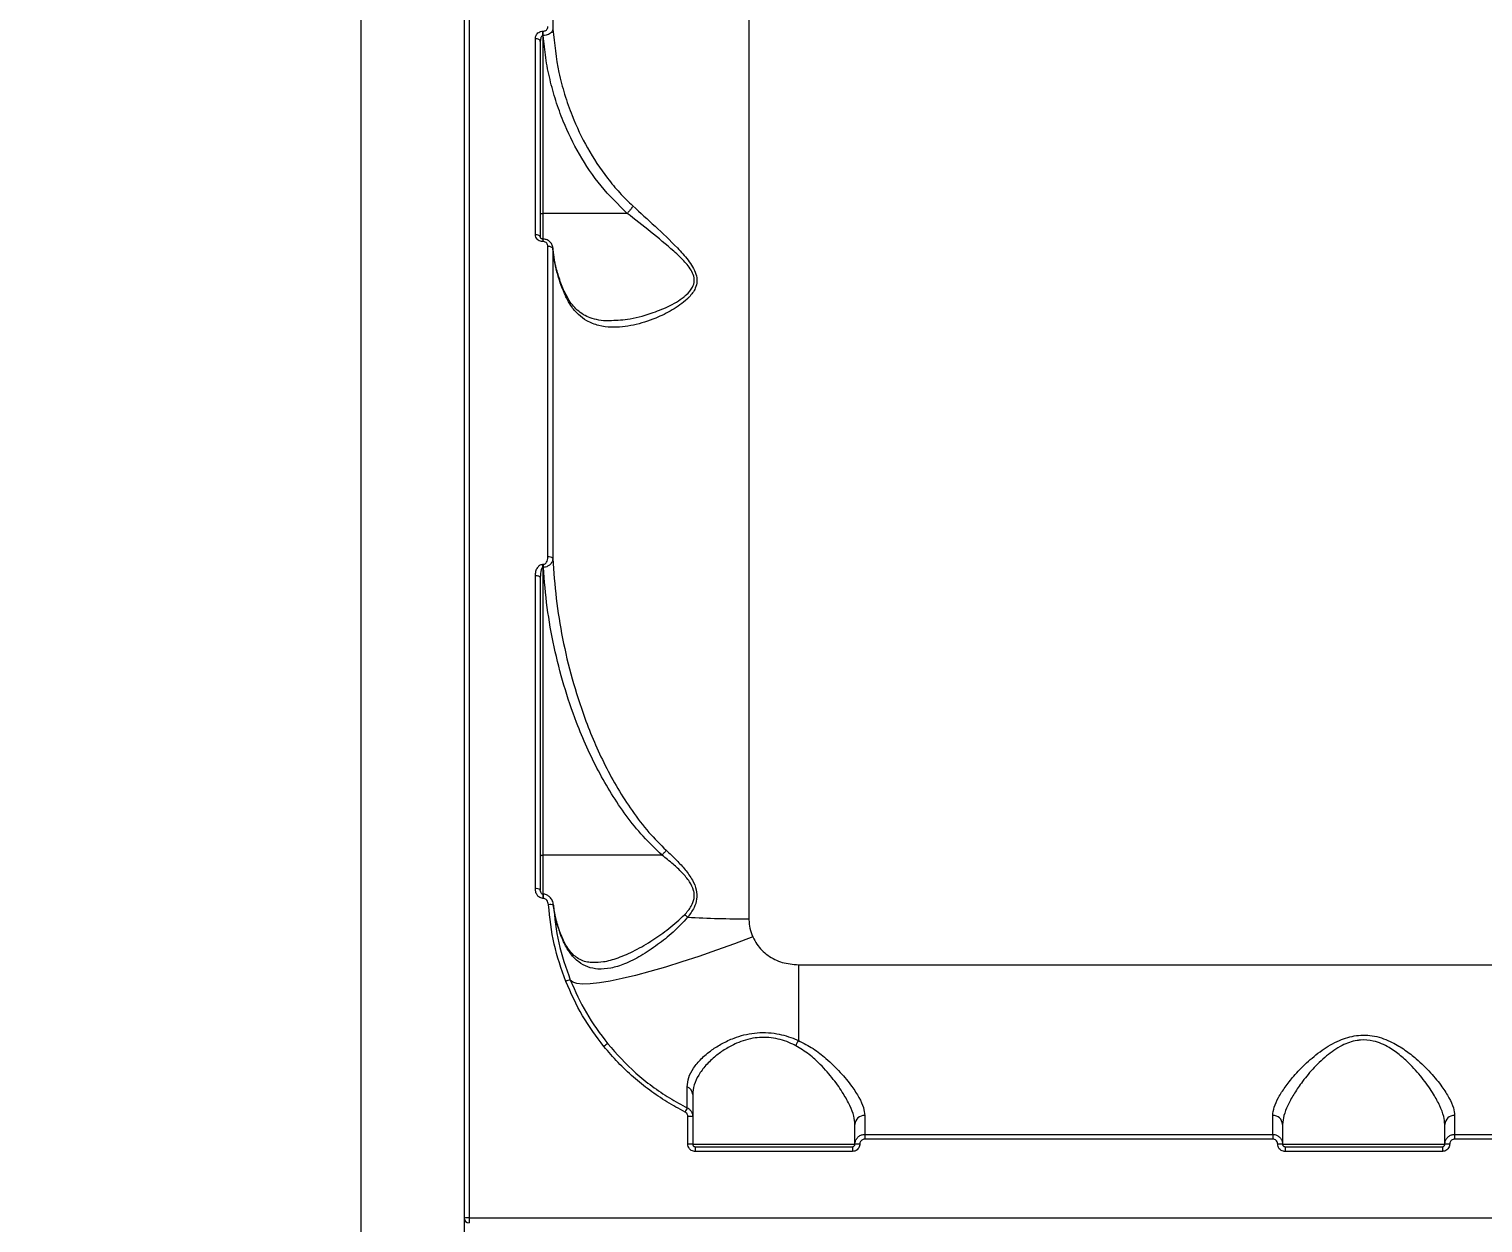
# Model space of a CAD drawing. Header units: millimetres. Extents: x -8327 to 9087, y -6583 to 5996.
# Drawn here: x -1374.5 to -1078.8, y -2207.1 to -1964.2 of the extents above; entities that cross this region are included whole.
import ezdxf

# ---------------------------------------------------------------- set-up
doc = ezdxf.new("R2010")
doc.units = ezdxf.units.MM
for name, color, linetype in [('DIKOM_ОБЪЕКТ', 7, 'Continuous'), ('DIKOM_РАЗМЕР_ЗОНА', 7, 'Continuous'), ('DIKOM_РАЗМЕР_ОБЪЕКТА', 7, 'Continuous')]:
    doc.layers.add(name, color=color, linetype=linetype)
doc.styles.add('style1', font='arial.ttf', dxfattribs={"width": 0.8})
doc.dimstyles.new('1-50', dxfattribs={"dimtxt": 300, "dimasz": 200, "dimexe": 100, "dimexo": 0, "dimgap": 100, "dimtad": 1, "dimtxsty": 'style1', "dimcen": 200, "dimclrd": 7, "dimclre": 7, "dimclrt": 7, "dimadec": 1, "dimazin": 2, "dimtfac": 1, "dimtmove": 0, "dimatfit": 2, "dimfxl": 0, "dimlwd": 25, "dimlwe": 18, "dimarcsym": 0})

# ---------------------------------------------------------------- blocks, each defined once
blk = doc.blocks.new('*D9')
at = {"layer": 'Defpoints', "color": 0, "transparency": 16777216}
for p in [(7087.37, 843.9), (-4957.59, 227.93), (7087.37, -4838.64)]:
    blk.add_point(p, dxfattribs=at)
at = {"layer": 'DIKOM_РАЗМЕР_ОБЪЕКТА', "color": 7, "lineweight": 18, "transparency": 16777216}
for p, q in [((7087.37, 843.9), (7087.37, -4938.64)), ((-4957.59, 227.93), (-4957.59, -4938.64))]:
    blk.add_line(p, q, dxfattribs=at)
at = {"layer": 'DIKOM_РАЗМЕР_ОБЪЕКТА', "color": 7, "lineweight": 25, "transparency": 16777216}
blk.add_line((-4757.59, -4838.64), (6887.37, -4838.64), dxfattribs=at)
at = {"layer": 'DIKOM_РАЗМЕР_ОБЪЕКТА', "color": 7, "transparency": 16777216}
for points in [[(-4757.59, -4805.31), (-4757.59, -4871.97), (-4957.59, -4838.64)], [(6887.37, -4805.31), (6887.37, -4871.97), (7087.37, -4838.64)]]:
    blk.add_solid(points, dxfattribs=at)
at = {"layer": 'DIKOM_РАЗМЕР_ОБЪЕКТА', "color": 7, "transparency": 16777216, "insert": (4098.94, -4585.47), "char_height": 300, "attachment_point": 5, "style": 'style1'}
blk.add_mtext('12040', dxfattribs=at)
blk = doc.blocks.new('*D10')
at = {"layer": 'Defpoints', "color": 0, "transparency": 16777216}
for p in [(-465.57, 4500.84), (-6842.48, -4044.98), (-465.57, -4044.98)]:
    blk.add_point(p, dxfattribs=at)
at = {"layer": 'DIKOM_РАЗМЕР_ОБЪЕКТА', "color": 7, "lineweight": 18, "transparency": 16777216}
for p, q in [((-465.57, 4500.84), (-6942.48, 4500.84)), ((-465.57, -4044.98), (-6942.48, -4044.98))]:
    blk.add_line(p, q, dxfattribs=at)
at = {"layer": 'DIKOM_РАЗМЕР_ОБЪЕКТА', "color": 7, "lineweight": 25, "transparency": 16777216}
blk.add_line((-6842.48, 4300.84), (-6842.48, -3844.98), dxfattribs=at)
at = {"layer": 'DIKOM_РАЗМЕР_ОБЪЕКТА', "color": 7, "transparency": 16777216}
for points in [[(-6875.82, 4300.84), (-6809.15, 4300.84), (-6842.48, 4500.84)], [(-6875.82, -3844.98), (-6809.15, -3844.98), (-6842.48, -4044.98)]]:
    blk.add_solid(points, dxfattribs=at)
at = {"layer": 'DIKOM_РАЗМЕР_ОБЪЕКТА', "color": 7, "transparency": 16777216, "insert": (-7095.66, 227.93), "char_height": 300, "attachment_point": 5, "rotation": 90, "style": 'style1'}
blk.add_mtext('8550', dxfattribs=at)
blk = doc.blocks.new('*D11')
at = {"layer": 'Defpoints', "color": 0, "transparency": 16777216}
for p in [(-800.04, 5995.67), (-7876.63, -5539.81), (-800.04, -5539.81)]:
    blk.add_point(p, dxfattribs=at)
at = {"layer": 'DIKOM_РАЗМЕР_ЗОНА', "color": 7, "lineweight": 18, "transparency": 16777216}
for p, q in [((-800.04, 5995.67), (-7976.63, 5995.67)), ((-800.04, -5539.81), (-7976.63, -5539.81))]:
    blk.add_line(p, q, dxfattribs=at)
at = {"layer": 'DIKOM_РАЗМЕР_ЗОНА', "color": 7, "lineweight": 25, "transparency": 16777216}
blk.add_line((-7876.63, 5795.67), (-7876.63, -5339.81), dxfattribs=at)
at = {"layer": 'DIKOM_РАЗМЕР_ЗОНА', "color": 7, "transparency": 16777216}
for points in [[(-7909.96, 5795.67), (-7843.29, 5795.67), (-7876.63, 5995.67)], [(-7909.96, -5339.81), (-7843.29, -5339.81), (-7876.63, -5539.81)]]:
    blk.add_solid(points, dxfattribs=at)
at = {"layer": 'DIKOM_РАЗМЕР_ЗОНА', "color": 7, "transparency": 16777216, "insert": (-8129.8, 227.93), "char_height": 300, "attachment_point": 5, "rotation": 90, "style": 'style1'}
blk.add_mtext('11550', dxfattribs=at)
blk = doc.blocks.new('*D12')
at = {"layer": 'Defpoints', "color": 0, "transparency": 16777216}
for p in [(-6501.58, 227.93), (9087.37, 227.93), (9087.37, -6483.3)]:
    blk.add_point(p, dxfattribs=at)
at = {"layer": 'DIKOM_РАЗМЕР_ЗОНА', "color": 7, "lineweight": 18, "transparency": 16777216}
for p, q in [((-6501.58, 227.93), (-6501.58, -6583.3)), ((9087.37, 227.93), (9087.37, -6583.3))]:
    blk.add_line(p, q, dxfattribs=at)
at = {"layer": 'DIKOM_РАЗМЕР_ЗОНА', "color": 7, "lineweight": 25, "transparency": 16777216}
blk.add_line((-6301.58, -6483.3), (8887.37, -6483.3), dxfattribs=at)
at = {"layer": 'DIKOM_РАЗМЕР_ЗОНА', "color": 7, "transparency": 16777216}
for points in [[(-6301.58, -6449.97), (-6301.58, -6516.64), (-6501.58, -6483.3)], [(8887.37, -6449.97), (8887.37, -6516.64), (9087.37, -6483.3)]]:
    blk.add_solid(points, dxfattribs=at)
at = {"layer": 'DIKOM_РАЗМЕР_ЗОНА', "color": 7, "transparency": 16777216, "insert": (2981.2, -6230.13), "char_height": 300, "attachment_point": 5, "style": 'style1'}
blk.add_mtext('15500', dxfattribs=at)

msp = doc.modelspace()

# ---------------------------------------------------------------- linework, layer by layer
at = {"layer": 'DIKOM_ОБЪЕКТ', "color": 7, "linetype": 'Continuous', "lineweight": 15}
for p, q in [((-1285.039, -1787.072), (-1285.039, -2206.069)), ((-1228.089, -1825.072), (-1228.089, -2145.224)), ((-1307.039, -1876.293), (-1307.039, -2537.85)), ((-1286.039, -1876.293), (-1286.039, -2537.85)), ((-1267.982, -1898.405), (-1267.982, -1964.236)), ((-1271.539, -2006.05), (-1271.539, -1966.186)), ((-1270.539, -1966.76), (-1270.539, -2006.528)), ((-1270.039, -1964.665), (-1269.936, -1964.665)), ((-1270.039, -1965.564), (-1270.039, -1964.665)), ((-1270.039, -1965.564), (-1270.039, -2001.719)), ((-1269.936, -1965.564), (-1270.039, -1965.564)), ((-1269.936, -1965.564), (-1269.936, -1964.665)), ((-1252.879, -2001.719), (-1270.039, -2001.719)), ((-1270.039, -2001.719), (-1270.039, -2006.943)), ((-1270.007, -2006.941), (-1270.039, -2006.941)), ((-1270.039, -2006.941), (-1270.039, -2007.466)), ((-1270.007, -2007.466), (-1270.039, -2007.466)), ((-1270.007, -2006.941), (-1270.007, -2007.466)), ((-1268.979, -2071.617), (-1268.979, -2008.438)), ((-1267.982, -2008.877), (-1267.982, -2071.916)), ((-1267.916, -2009.167), (-1267.95, -2008.743)), ((-1270.039, -2073.091), (-1269.918, -2073.091)), ((-1270.039, -2073.73), (-1270.039, -2073.091)), ((-1269.918, -2073.73), (-1269.918, -2073.091)), ((-1271.539, -2139.096), (-1271.539, -2075.458)), ((-1270.539, -2075.771), (-1270.539, -2139.258)), ((-1270.039, -2073.73), (-1270.039, -2132.26)), ((-1269.918, -2073.73), (-1270.039, -2073.73)), ((-1245.792, -2132.26), (-1270.039, -2132.26)), ((-1270.039, -2132.26), (-1270.039, -2140.228)), ((-1269.952, -2140.209), (-1270.039, -2140.209)), ((-1270.039, -2140.209), (-1270.039, -2141.052)), ((-1269.952, -2141.052), (-1270.039, -2141.052)), ((-1269.952, -2140.209), (-1269.952, -2141.052)), ((-1218.039, -2154.569), (-868.04, -2154.569)), ((-1218.039, -2154.569), (-1218.039, -2169.978)), ((-1240.539, -2191.033), (-1240.539, -2185.407)), ((-1239.54, -2185.458), (-1239.54, -2191.072)), ((-1204.539, -2185.214), (-1204.539, -2189.071)), ((-1121.539, -2189.071), (-1121.539, -2185.214)), ((-1084.539, -2185.214), (-1084.539, -2189.071)), ((-1206.54, -2191.072), (-1206.54, -2187.021)), ((-1119.539, -2187.021), (-1119.539, -2191.072)), ((-1086.539, -2191.072), (-1086.539, -2187.021)), ((-1239.54, -2191.072), (-1206.54, -2191.072)), ((-1204.539, -2189.071), (-1204.539, -2190.031)), ((-1204.539, -2189.071), (-1121.539, -2189.071)), ((-1121.539, -2190.031), (-1204.539, -2190.031)), ((-1121.539, -2189.071), (-1121.539, -2190.031)), ((-1119.539, -2191.072), (-1086.539, -2191.072)), ((-1084.539, -2189.071), (-1084.539, -2190.031)), ((-1084.539, -2189.071), (-1001.539, -2189.071)), ((-1001.539, -2190.031), (-1084.539, -2190.031)), ((-1239.039, -2191.572), (-1239.039, -2192.537)), ((-1239.039, -2191.572), (-1207.039, -2191.572)), ((-1207.039, -2192.537), (-1239.039, -2192.537)), ((-1207.039, -2191.572), (-1207.039, -2192.537)), ((-1119.039, -2191.572), (-1119.039, -2192.537)), ((-1119.039, -2191.572), (-1087.039, -2191.572)), ((-1087.039, -2192.537), (-1119.039, -2192.537)), ((-1087.039, -2191.572), (-1087.039, -2192.537)), ((-1285.039, -2206.069), (-801.039, -2206.069)), ((-1285.039, -2206.069), (-1285.039, -2207.072))]:
    msp.add_line(p, q, dxfattribs=at)
at = {"layer": 'DIKOM_ОБЪЕКТ', "color": 7, "linetype": 'Continuous', "lineweight": 15, "flags": 128}
for points in [[(-1270.539, -1966.76), (-1270.559, -1966.648), (-1270.615, -1966.54), (-1270.708, -1966.441), (-1270.832, -1966.354), (-1270.984, -1966.283), (-1271.157, -1966.23), (-1271.344, -1966.197), (-1271.539, -1966.186)], [(-1270.539, -2001.88), (-1270.53, -2001.849), (-1270.501, -2001.818), (-1270.455, -2001.791), (-1270.393, -2001.766), (-1270.317, -2001.746), (-1270.231, -2001.731), (-1270.137, -2001.722), (-1270.039, -2001.719)], [(-1270.539, -2006.528), (-1270.559, -2006.435), (-1270.615, -2006.345), (-1270.708, -2006.262), (-1270.832, -2006.19), (-1270.984, -2006.13), (-1271.157, -2006.086), (-1271.344, -2006.059), (-1271.539, -2006.05)], [(-1267.982, -2008.877), (-1268.013, -2008.79), (-1268.078, -2008.707), (-1268.174, -2008.631), (-1268.299, -2008.565), (-1268.447, -2008.511), (-1268.614, -2008.471), (-1268.793, -2008.447), (-1268.979, -2008.438)], [(-1270.539, -2075.771), (-1270.559, -2075.71), (-1270.615, -2075.651), (-1270.708, -2075.597), (-1270.832, -2075.549), (-1270.984, -2075.51), (-1271.157, -2075.481), (-1271.344, -2075.463), (-1271.539, -2075.458)], [(-1270.539, -2132.42), (-1270.53, -2132.388), (-1270.501, -2132.358), (-1270.455, -2132.331), (-1270.393, -2132.307), (-1270.317, -2132.287), (-1270.231, -2132.272), (-1270.137, -2132.263), (-1270.039, -2132.26)], [(-1227.33, -2148.866), (-1231.024, -2150.272), (-1234.681, -2151.605), (-1238.266, -2152.85), (-1241.743, -2153.996), (-1245.077, -2155.031), (-1248.236, -2155.945), (-1251.189, -2156.729), (-1253.907, -2157.375), (-1256.362, -2157.877), (-1258.53, -2158.229), (-1260.39, -2158.43), (-1261.924, -2158.475), (-1263.116, -2158.366), (-1263.955, -2158.102), (-1264.433, -2157.687)]]:
    msp.add_lwpolyline(points, dxfattribs=at)
at = {"layer": 'DIKOM_ОБЪЕКТ', "color": 7, "linetype": 'Continuous', "lineweight": 15}
for centre, radius, start, end in [((-1268.778, -2072.756), 1.157, 46.5787, 100.04543), ((-1271.296, -2140.764), 1.685, 63.31262, 98.29483), ((-1268.528, -2144.296), 1.966, 70.70214, 100.12056), ((-1244.732, -2149.325), 6.076, 46.72991, 54.35587), ((-1228.208, -1908.76), 236.464, 267.00398, 270.02871), ((-1264.277, -2160.063), 2.381, 93.76242, 117.08521), ((-1255.182, -2173.785), 3.557, 117.46175, 132.78658), ((-1211.697, -2173.92), 7.468, 148.13731, 157.17503), ((-1241.299, -2181.025), 1.761, 1.82009, 68.86492), ((-1232.449, -2188.63), 9.57, 148.812, 154.51654), ((-1240.289, -2190.273), 4.872, 81.15423, 92.94927), ((-1204.631, -2187.123), 1.911, 87.24951, 176.94265), ((-1121.448, -2187.123), 1.911, 3.05735, 92.75049), ((-1084.631, -2187.123), 1.911, 87.23957, 176.95258), ((-1240.289, -2197.59), 6.561, 83.44168, 92.18881), ((-1205.79, -2197.598), 6.57, 87.81547, 96.55301), ((-1120.289, -2197.592), 6.563, 83.44321, 92.18727), ((-1085.79, -2197.59), 6.561, 87.81119, 96.55832), ((-1285.263, -2322.098), 116.029, 89.88964, 90.38353), ((-1285.039, -2206.072), 1, 180, 270)]:
    msp.add_arc(centre, radius, start, end, dxfattribs=at)
for points, knots in [([(-1269.936, -1964.665), (-1269.842, -1964.657), (-1269.653, -1964.641), (-1269.401, -1964.518), (-1269.191, -1964.333), (-1269.034, -1964.074), (-1268.982, -1963.849), (-1268.98, -1963.718), (-1268.979, -1963.699)], [0, 0, 0, 0, 0.1672959, 0.3344424, 0.5090708, 0.7130548, 0.9577355, 1, 1, 1, 1]), ([(-1271.539, -1966.186), (-1271.539, -1966.158), (-1271.536, -1965.951), (-1271.452, -1965.595), (-1271.199, -1965.184), (-1270.866, -1964.894), (-1270.476, -1964.703), (-1270.185, -1964.677), (-1270.039, -1964.665)], [0, 0, 0, 0, 0.0392465, 0.2872496, 0.4952069, 0.6710436, 0.8352987, 1, 1, 1, 1]), ([(-1270.039, -1965.564), (-1270.065, -1965.567), (-1270.116, -1965.573), (-1270.216, -1965.63), (-1270.326, -1965.761), (-1270.431, -1965.99), (-1270.512, -1966.308), (-1270.538, -1966.577), (-1270.539, -1966.738), (-1270.539, -1966.76)], [0, 0, 0, 0, 0.0552293, 0.1098468, 0.2436621, 0.4175469, 0.6517764, 0.951856, 1, 1, 1, 1]), ([(-1267.982, -1964.236), (-1267.984, -1964.261), (-1267.995, -1964.435), (-1268.112, -1964.737), (-1268.441, -1965.086), (-1268.87, -1965.341), (-1269.376, -1965.515), (-1269.748, -1965.548), (-1269.936, -1965.564)], [0, 0, 0, 0, 0.03912439, 0.26832472, 0.46640023, 0.64367032, 0.81995293, 1, 1, 1, 1]), ([(-1252.876, -2001.718), (-1254.707, -1999.911), (-1258.417, -1996.249), (-1262.685, -1989.842), (-1265.586, -1983.932), (-1267.44, -1978.804), (-1268.627, -1974.489), (-1269.502, -1970.07), (-1269.791, -1967.066), (-1269.936, -1965.564)], [0, 0, 0, 0, 0.1852046, 0.3752232, 0.5580276, 0.6672723, 0.7765216, 0.8882609, 1, 1, 1, 1]), ([(-1267.982, -1964.236), (-1267.673, -1967.2), (-1267.205, -1971.682), (-1265.64, -1977.524), (-1263.837, -1982.7), (-1261.08, -1988.516), (-1257.667, -1993.684), (-1254.449, -1997.549), (-1252.614, -1999.326), (-1251.697, -2000.215)], [0, 0, 0, 0, 0.222714, 0.3367333, 0.4507482, 0.631006, 0.8132755, 0.906648, 1, 1, 1, 1]), ([(-1251.697, -2000.215), (-1250.2, -2001.587), (-1247.168, -2004.366), (-1243.296, -2008.002), (-1240.771, -2010.781), (-1239.516, -2012.577), (-1238.817, -2014.033), (-1238.591, -2015.558), (-1239.02, -2017.224), (-1239.876, -2018.362), (-1241.423, -2019.905), (-1243.705, -2021.471), (-1247.431, -2023.288), (-1251.649, -2024.618), (-1255.55, -2025.035), (-1258.703, -2024.617), (-1260.965, -2023.734), (-1262.849, -2022.343), (-1264.229, -2020.743), (-1264.93, -2019.426), (-1265.224, -2018.874)], [0, 0, 0, 0, 0.0952082, 0.1929579, 0.2448012, 0.2710708, 0.2981704, 0.3242905, 0.3503882, 0.3910764, 0.4019418, 0.471963, 0.5438104, 0.6393952, 0.7378511, 0.7988545, 0.8613646, 0.9113753, 0.9628381, 1, 1, 1, 1]), ([(-1256.537, -2023.491), (-1255.309, -2023.463), (-1252.548, -2023.401), (-1248.462, -2022.27), (-1244.507, -2020.761), (-1242.127, -2019.366), (-1240.479, -2017.991), (-1239.582, -2017.006), (-1239.114, -2015.504), (-1239.352, -2014.173), (-1240.018, -2012.958), (-1240.661, -2012.148), (-1241.736, -2010.933), (-1244.078, -2008.744), (-1248.104, -2005.459), (-1251.287, -2002.966), (-1252.879, -2001.719)], [0, 0, 0, 0, 0.1104988, 0.2485065, 0.3481929, 0.4475009, 0.4623415, 0.5166427, 0.5502396, 0.583702, 0.6157812, 0.6480651, 0.654924, 0.7267034, 0.8632997, 1, 1, 1, 1]), ([(-1252.879, -2001.719), (-1252.879, -2001.719), (-1252.878, -2001.719), (-1252.877, -2001.718), (-1252.876, -2001.718), (-1252.876, -2001.718)], [0, 0, 0, 0, 0.398622, 0.7563855, 1, 1, 1, 1]), ([(-1251.697, -2000.215), (-1251.724, -2000.263), (-1251.813, -2000.418), (-1252.039, -2000.753), (-1252.413, -2001.231), (-1252.722, -2001.556), (-1252.876, -2001.718)], [0, 0, 0, 0, 0.1074253, 0.3494945, 0.6747569, 1, 1, 1, 1]), ([(-1270.039, -2007.466), (-1270.115, -2007.463), (-1270.362, -2007.452), (-1270.776, -2007.316), (-1271.195, -2006.998), (-1271.484, -2006.554), (-1271.521, -2006.218), (-1271.539, -2006.05)], [0, 0, 0, 0, 0.0931189, 0.3039078, 0.5302291, 0.7651734, 1, 1, 1, 1]), ([(-1270.039, -2006.938), (-1270.064, -2006.938), (-1270.133, -2006.939), (-1270.245, -2006.908), (-1270.363, -2006.848), (-1270.464, -2006.755), (-1270.531, -2006.642), (-1270.529, -2006.566), (-1270.528, -2006.528)], [0, 0, 0, 0, 0.067645, 0.185643, 0.3241306, 0.5015224, 0.7458432, 1, 1, 1, 1]), ([(-1267.992, -2008.762), (-1267.991, -2008.747), (-1267.977, -2008.492), (-1268.173, -2007.999), (-1268.625, -2007.408), (-1269.282, -2007.009), (-1269.775, -2006.973), (-1270.007, -2006.956)], [0, 0, 0, 0, 0.015502, 0.2612945, 0.5139296, 0.7710265, 1, 1, 1, 1]), ([(-1268.979, -2008.438), (-1268.992, -2008.324), (-1269.018, -2008.094), (-1269.215, -2007.79), (-1269.502, -2007.57), (-1269.787, -2007.476), (-1269.956, -2007.468), (-1270.007, -2007.466)], [0, 0, 0, 0, 0.2336671, 0.4672876, 0.6955945, 0.908754, 1, 1, 1, 1]), ([(-1265.224, -2018.874), (-1265.351, -2018.6), (-1266.148, -2016.885), (-1267.334, -2013.575), (-1267.763, -2010.463), (-1267.982, -2008.877)], [0, 0, 0, 0, 0.0849873, 0.5334646, 1, 1, 1, 1]), ([(-1265.282, -2018.337), (-1265.301, -2018.303), (-1265.796, -2017.4), (-1266.506, -2015.545), (-1267.356, -2012.783), (-1267.813, -2010.643), (-1267.897, -2009.43), (-1267.916, -2009.167)], [0, 0, 0, 0, 0.0114424, 0.3103668, 0.6119767, 0.9158171, 1, 1, 1, 1]), ([(-1265.224, -2018.874), (-1265.22, -2018.854), (-1265.194, -2018.693), (-1265.186, -2018.495), (-1265.283, -2018.37), (-1265.3, -2018.348)], [0, 0, 0, 0, 0.103608, 0.8366305, 1, 1, 1, 1]), ([(-1256.524, -2023.599), (-1256.593, -2023.603), (-1257.346, -2023.64), (-1258.652, -2023.451), (-1260.343, -2023.029), (-1261.775, -2022.362), (-1262.984, -2021.488), (-1264.014, -2020.394), (-1264.762, -2019.361), (-1265.137, -2018.592), (-1265.274, -2018.311)], [0, 0, 0, 0, 0.017572, 0.1926792, 0.3631478, 0.5134463, 0.6719542, 0.8049017, 0.9285708, 1, 1, 1, 1]), ([(-1271.539, -2075.458), (-1271.518, -2075.147), (-1271.476, -2074.55), (-1271.167, -2073.817), (-1270.777, -2073.365), (-1270.407, -2073.134), (-1270.162, -2073.105), (-1270.039, -2073.091)], [0, 0, 0, 0, 0.3089146, 0.5923657, 0.7697475, 0.8844674, 1, 1, 1, 1]), ([(-1269.918, -2073.091), (-1269.838, -2073.082), (-1269.68, -2073.064), (-1269.446, -2072.918), (-1269.205, -2072.636), (-1269.017, -2072.18), (-1268.992, -2071.811), (-1268.979, -2071.617)], [0, 0, 0, 0, 0.1189975, 0.2373882, 0.4123319, 0.6910112, 1, 1, 1, 1]), ([(-1267.982, -2071.916), (-1268.017, -2072.151), (-1268.085, -2072.614), (-1268.499, -2073.171), (-1268.988, -2073.508), (-1269.454, -2073.687), (-1269.76, -2073.715), (-1269.918, -2073.73)], [0, 0, 0, 0, 0.2736077, 0.5372438, 0.7207923, 0.8565198, 1, 1, 1, 1]), ([(-1267.982, -2071.916), (-1267.798, -2074.645), (-1267.429, -2080.104), (-1266.087, -2088.276), (-1264.173, -2096.398), (-1261.388, -2105.066), (-1258.203, -2112.515), (-1254.832, -2118.736), (-1251.889, -2123.308), (-1248.659, -2127.564), (-1246.134, -2130.075), (-1244.943, -2131.259)], [0, 0, 0, 0, 0.126975, 0.2539548, 0.3836721, 0.513374, 0.6746722, 0.7565602, 0.8384275, 0.9238199, 1, 1, 1, 1]), ([(-1270.039, -2073.73), (-1270.056, -2073.732), (-1270.094, -2073.737), (-1270.158, -2073.782), (-1270.271, -2073.926), (-1270.503, -2074.587), (-1270.523, -2075.241), (-1270.539, -2075.771)], [0, 0, 0, 0, 0.0232918, 0.0519472, 0.104189, 0.2733889, 1, 1, 1, 1]), ([(-1245.783, -2132.257), (-1247.096, -2131.009), (-1249.738, -2128.498), (-1253.103, -2124.253), (-1256.114, -2119.797), (-1258.769, -2115.136), (-1261.129, -2110.302), (-1263.542, -2104.499), (-1265.836, -2097.717), (-1267.816, -2089.882), (-1269.259, -2081.878), (-1269.698, -2076.446), (-1269.918, -2073.73)], [0, 0, 0, 0, 0.0822804, 0.1655637, 0.2475152, 0.3294882, 0.4129251, 0.496368, 0.620903, 0.7454529, 0.8727284, 1, 1, 1, 1]), ([(-1245.792, -2132.26), (-1245.79, -2132.26), (-1245.788, -2132.259), (-1245.785, -2132.259), (-1245.784, -2132.258), (-1245.783, -2132.257)], [0, 0, 0, 0, 0.4369887, 0.7824586, 1, 1, 1, 1]), ([(-1241.191, -2144.387), (-1240.695, -2143.828), (-1239.845, -2142.87), (-1239.194, -2141.235), (-1239.199, -2140.114), (-1239.459, -2138.946), (-1240.204, -2137.505), (-1241.695, -2135.759), (-1243.632, -2133.984), (-1245.028, -2132.869), (-1245.792, -2132.26)], [0, 0, 0, 0, 0.150409, 0.2579093, 0.3420676, 0.3655513, 0.4904991, 0.64881, 0.8079247, 1, 1, 1, 1]), ([(-1244.943, -2131.259), (-1244.965, -2131.29), (-1245.085, -2131.455), (-1245.357, -2131.802), (-1245.632, -2132.095), (-1245.783, -2132.257)], [0, 0, 0, 0, 0.09278168, 0.4977493, 1, 1, 1, 1]), ([(-1244.943, -2131.259), (-1244.215, -2131.942), (-1242.877, -2133.196), (-1241.041, -2135.211), (-1239.603, -2137.18), (-1238.714, -2139.232), (-1238.621, -2141.203), (-1239.265, -2143.15), (-1240.092, -2144.262), (-1240.567, -2144.901)], [0, 0, 0, 0, 0.1839956, 0.3384028, 0.4956222, 0.6241614, 0.7374532, 0.849205, 1, 1, 1, 1]), ([(-1270.039, -2141.052), (-1270.179, -2141.037), (-1270.457, -2141.007), (-1270.864, -2140.762), (-1271.24, -2140.336), (-1271.494, -2139.744), (-1271.525, -2139.301), (-1271.539, -2139.096)], [0, 0, 0, 0, 0.1522542, 0.3040442, 0.508015, 0.7732197, 1, 1, 1, 1]), ([(-1269.998, -2140.204), (-1270.013, -2140.206), (-1270.044, -2140.212), (-1270.102, -2140.2), (-1270.191, -2140.155), (-1270.325, -2140.024), (-1270.471, -2139.752), (-1270.546, -2139.471), (-1270.534, -2139.291), (-1270.532, -2139.258)], [0, 0, 0, 0, 0.0360138, 0.0772252, 0.1418355, 0.2912726, 0.5429456, 0.9184183, 1, 1, 1, 1]), ([(-1267.901, -2142.291), (-1267.903, -2142.251), (-1267.919, -2141.898), (-1268.161, -2141.315), (-1268.658, -2140.671), (-1269.268, -2140.318), (-1269.727, -2140.173), (-1269.947, -2140.212), (-1269.953, -2140.213)], [0, 0, 0, 0, 0.0381111, 0.3330926, 0.5749752, 0.7909129, 0.9935606, 1, 1, 1, 1]), ([(-1268.873, -2142.361), (-1268.898, -2142.195), (-1268.946, -2141.866), (-1269.174, -2141.46), (-1269.459, -2141.194), (-1269.725, -2141.069), (-1269.888, -2141.057), (-1269.952, -2141.052)], [0, 0, 0, 0, 0.2718282, 0.538857, 0.7375236, 0.8965356, 1, 1, 1, 1]), ([(-1265.361, -2157.943), (-1266.244, -2155.442), (-1268.034, -2150.375), (-1268.591, -2145.054), (-1268.873, -2142.361)], [0, 0, 0, 0, 0.4937646, 1, 1, 1, 1]), ([(-1267.878, -2142.441), (-1267.611, -2145.011), (-1267.069, -2150.218), (-1265.319, -2155.177), (-1264.433, -2157.687)], [0, 0, 0, 0, 0.4937639, 1, 1, 1, 1]), ([(-1266.054, -2149.329), (-1266.425, -2148.343), (-1267.275, -2146.086), (-1267.661, -2143.754), (-1267.878, -2142.441)], [0, 0, 0, 0, 0.4365644, 1, 1, 1, 1]), ([(-1266.08, -2148.985), (-1266.199, -2148.719), (-1266.714, -2147.57), (-1267.303, -2145.472), (-1267.765, -2143.497), (-1267.859, -2142.427), (-1267.871, -2142.286)], [0, 0, 0, 0, 0.1225075, 0.529342, 0.9380492, 1, 1, 1, 1]), ([(-1240.567, -2144.901), (-1241.54, -2145.948), (-1243.489, -2148.045), (-1246.786, -2150.602), (-1250.091, -2152.83), (-1253.292, -2154.435), (-1256.214, -2155.343), (-1258.717, -2155.544), (-1260.892, -2155.094), (-1262.76, -2154.091), (-1264.392, -2152.443), (-1265.448, -2150.729), (-1265.942, -2149.585), (-1266.054, -2149.329)], [0, 0, 0, 0, 0.1039367, 0.2080595, 0.3213674, 0.4346144, 0.5351326, 0.6355693, 0.720263, 0.8048953, 0.8901542, 0.9753327, 1, 1, 1, 1]), ([(-1259.796, -2154.052), (-1259.108, -2154.04), (-1257.493, -2154.014), (-1254.631, -2153.176), (-1251.255, -2151.705), (-1247.772, -2149.652), (-1244.321, -2147.279), (-1242.241, -2145.357), (-1241.191, -2144.387)], [0, 0, 0, 0, 0.1232499, 0.2891697, 0.4732597, 0.6616166, 0.829237, 1, 1, 1, 1]), ([(-1228.089, -2145.224), (-1228.089, -2145.282), (-1228.085, -2145.922), (-1227.957, -2147.176), (-1227.542, -2148.295), (-1227.33, -2148.866)], [0, 0, 0, 0, 0.0468123, 0.5142677, 1, 1, 1, 1]), ([(-1266.116, -2149.004), (-1266.11, -2149.012), (-1266.053, -2149.089), (-1266.053, -2149.208), (-1266.053, -2149.312), (-1266.054, -2149.329)], [0, 0, 0, 0, 0.0890911, 0.8585456, 1, 1, 1, 1]), ([(-1259.789, -2154.082), (-1260.076, -2154.083), (-1260.824, -2154.084), (-1261.888, -2153.794), (-1262.967, -2153.264), (-1263.91, -2152.494), (-1264.762, -2151.501), (-1265.507, -2150.348), (-1265.926, -2149.396), (-1266.11, -2148.98)], [0, 0, 0, 0, 0.1067852, 0.2773206, 0.4563551, 0.6002272, 0.7388924, 0.8858368, 1, 1, 1, 1]), ([(-1227.33, -2148.866), (-1227.063, -2149.385), (-1226.314, -2150.839), (-1224.308, -2152.764), (-1221.358, -2154.28), (-1219.153, -2154.472), (-1218.039, -2154.569)], [0, 0, 0, 0, 0.1529577, 0.4283749, 0.7114376, 1, 1, 1, 1]), ([(-1257.599, -2171.174), (-1259.128, -2169.138), (-1262.223, -2165.018), (-1264.307, -2160.32), (-1265.361, -2157.943)], [0, 0, 0, 0, 0.494175, 1, 1, 1, 1]), ([(-1264.433, -2157.687), (-1263.425, -2159.959), (-1261.386, -2164.557), (-1258.356, -2168.589), (-1256.823, -2170.629)], [0, 0, 0, 0, 0.494158, 1, 1, 1, 1]), ([(-1256.823, -2170.629), (-1254.984, -2172.69), (-1252.199, -2175.812), (-1247.811, -2179.305), (-1244.324, -2181.695), (-1241.853, -2183.021), (-1240.636, -2183.674)], [0, 0, 0, 0, 0.39516751, 0.59866772, 0.80217279, 1, 1, 1, 1]), ([(-1240.664, -2179.383), (-1240.602, -2178.76), (-1240.477, -2177.512), (-1239.466, -2175.591), (-1237.889, -2173.688), (-1235.883, -2171.993), (-1233.6, -2170.553), (-1231.376, -2169.516), (-1229.141, -2168.801), (-1226.985, -2168.388), (-1224.713, -2168.291), (-1221.869, -2168.586), (-1219.633, -2169.28), (-1218.253, -2169.884), (-1218.039, -2169.978)], [0, 0, 0, 0, 0.1101011, 0.2202196, 0.3292877, 0.4383075, 0.5249635, 0.611512, 0.6753391, 0.7390956, 0.803998, 0.8688918, 0.9797312, 1, 1, 1, 1]), ([(-1218.58, -2171.023), (-1218.776, -2170.925), (-1220.031, -2170.297), (-1222.026, -2169.589), (-1224.53, -2169.285), (-1225.939, -2169.331), (-1227.366, -2169.511), (-1228.808, -2169.834), (-1230.881, -2170.601), (-1232.942, -2171.7), (-1235.062, -2173.221), (-1236.931, -2175.002), (-1238.403, -2176.998), (-1239.354, -2179.009), (-1239.478, -2180.316), (-1239.54, -2180.97)], [0, 0, 0, 0, 0.0201048, 0.1287298, 0.1863637, 0.2439951, 0.2548556, 0.3176691, 0.3805798, 0.4675447, 0.5546262, 0.6653715, 0.776164, 0.8880926, 1, 1, 1, 1]), ([(-1218.039, -2169.978), (-1217.016, -2170.5), (-1214.967, -2171.547), (-1212.123, -2173.823), (-1209.417, -2176.438), (-1207.197, -2179.163), (-1205.644, -2181.58), (-1204.713, -2183.598), (-1204.595, -2184.7), (-1204.539, -2185.214)], [0, 0, 0, 0, 0.1281529, 0.2567406, 0.4268136, 0.5968762, 0.7373081, 0.8775698, 1, 1, 1, 1]), ([(-1121.539, -2185.214), (-1121.475, -2184.659), (-1121.346, -2183.547), (-1120.42, -2181.57), (-1119.072, -2179.448), (-1117.186, -2177.072), (-1114.735, -2174.492), (-1111.648, -2171.933), (-1108.25, -2169.899), (-1105.127, -2168.946), (-1102.682, -2168.828), (-1100.805, -2169.04), (-1098.971, -2169.563), (-1096.856, -2170.484), (-1094.604, -2171.863), (-1091.954, -2173.964), (-1089.351, -2176.517), (-1087.143, -2179.235), (-1085.61, -2181.643), (-1084.706, -2183.632), (-1084.592, -2184.716), (-1084.539, -2185.214)], [0, 0, 0, 0, 0.0554767, 0.1110245, 0.1664987, 0.2220071, 0.2900229, 0.3579642, 0.4226771, 0.4774062, 0.5052464, 0.5330939, 0.5627111, 0.5923753, 0.640431, 0.6885803, 0.7603264, 0.8320605, 0.8909994, 0.9498667, 1, 1, 1, 1]), ([(-1086.539, -2187.021), (-1086.586, -2186.497), (-1086.689, -2185.353), (-1087.495, -2183.268), (-1088.861, -2180.746), (-1090.819, -2177.902), (-1093.132, -2175.231), (-1095.491, -2173.021), (-1097.495, -2171.572), (-1099.394, -2170.595), (-1101.326, -2169.942), (-1103.049, -2169.799), (-1104.679, -2169.991), (-1105.963, -2170.321), (-1108.154, -2171.265), (-1110.757, -2173.111), (-1113.491, -2175.783), (-1115.663, -2178.483), (-1117.34, -2180.968), (-1118.538, -2183.19), (-1119.366, -2185.263), (-1119.482, -2186.435), (-1119.539, -2187.021)], [0, 0, 0, 0, 0.0507134, 0.1106812, 0.1707206, 0.2435972, 0.3164721, 0.3642928, 0.4119927, 0.4404642, 0.4688607, 0.5101034, 0.5210897, 0.5472198, 0.5734059, 0.6369337, 0.7054984, 0.7741558, 0.8307618, 0.8873362, 0.9437049, 1, 1, 1, 1]), ([(-1241.088, -2184.513), (-1242.329, -2183.844), (-1244.813, -2182.507), (-1248.311, -2180.12), (-1251.639, -2177.444), (-1254.776, -2174.481), (-1256.658, -2172.276), (-1257.599, -2171.174)], [0, 0, 0, 0, 0.1976764, 0.3953761, 0.5930848, 0.7965393, 1, 1, 1, 1]), ([(-1206.54, -2187.021), (-1206.589, -2186.481), (-1206.695, -2185.325), (-1207.521, -2183.214), (-1208.893, -2180.692), (-1210.873, -2177.839), (-1213.255, -2175.108), (-1215.794, -2172.715), (-1217.643, -2171.592), (-1218.58, -2171.023)], [0, 0, 0, 0, 0.1227092, 0.2624588, 0.4060165, 0.5749233, 0.7482658, 0.8723735, 1, 1, 1, 1]), ([(-1240.636, -2183.674), (-1240.637, -2183.578), (-1240.64, -2183.383), (-1240.649, -2181.976), (-1240.658, -2180.494), (-1240.663, -2179.631), (-1240.664, -2179.383)], [0, 0, 0, 0, 0.3362357, 0.6822368, 0.9087908, 1, 1, 1, 1]), ([(-1239.54, -2180.97), (-1239.54, -2181.816), (-1239.54, -2183.558), (-1239.54, -2185.132), (-1239.54, -2185.349), (-1239.54, -2185.458)], [0, 0, 0, 0, 0.3175184, 0.6539165, 1, 1, 1, 1]), ([(-1240.539, -2185.407), (-1240.551, -2185.294), (-1240.573, -2185.068), (-1240.745, -2184.769), (-1240.937, -2184.594), (-1241.062, -2184.527), (-1241.088, -2184.513)], [0, 0, 0, 0, 0.306651, 0.6133333, 0.9193239, 1, 1, 1, 1]), ([(-1240.636, -2183.674), (-1240.584, -2183.702), (-1240.335, -2183.837), (-1239.952, -2184.185), (-1239.606, -2184.783), (-1239.562, -2185.233), (-1239.54, -2185.458)], [0, 0, 0, 0, 0.08056487, 0.38705533, 0.69351296, 1, 1, 1, 1]), ([(-1239.039, -2192.537), (-1239.15, -2192.53), (-1239.428, -2192.511), (-1239.85, -2192.331), (-1240.231, -2191.991), (-1240.49, -2191.541), (-1240.523, -2191.202), (-1240.539, -2191.033)], [0, 0, 0, 0, 0.140693, 0.355123, 0.5699381, 0.7849318, 1, 1, 1, 1]), ([(-1239.54, -2191.072), (-1239.534, -2191.128), (-1239.523, -2191.24), (-1239.437, -2191.39), (-1239.31, -2191.503), (-1239.169, -2191.563), (-1239.076, -2191.569), (-1239.039, -2191.572)], [0, 0, 0, 0, 0.2153214, 0.4305584, 0.645307, 0.8593277, 1, 1, 1, 1]), ([(-1205.539, -2191.033), (-1205.547, -2191.145), (-1205.565, -2191.424), (-1205.745, -2191.847), (-1206.084, -2192.228), (-1206.534, -2192.487), (-1206.871, -2192.52), (-1207.039, -2192.537)], [0, 0, 0, 0, 0.1418227, 0.3567329, 0.5712949, 0.7856766, 1, 1, 1, 1]), ([(-1207.039, -2191.572), (-1206.983, -2191.566), (-1206.871, -2191.555), (-1206.721, -2191.469), (-1206.608, -2191.342), (-1206.548, -2191.201), (-1206.542, -2191.108), (-1206.54, -2191.072)], [0, 0, 0, 0, 0.2140138, 0.4283129, 0.6430125, 0.8581241, 1, 1, 1, 1]), ([(-1206.54, -2191.072), (-1206.53, -2190.924), (-1206.505, -2190.551), (-1206.265, -2189.989), (-1205.812, -2189.482), (-1205.214, -2189.138), (-1204.764, -2189.094), (-1204.539, -2189.071)], [0, 0, 0, 0, 0.1417387, 0.3564189, 0.5709548, 0.7854719, 1, 1, 1, 1]), ([(-1204.539, -2190.031), (-1204.652, -2190.042), (-1204.877, -2190.064), (-1205.176, -2190.237), (-1205.402, -2190.491), (-1205.522, -2190.773), (-1205.534, -2190.959), (-1205.539, -2191.033)], [0, 0, 0, 0, 0.2141568, 0.428586, 0.6431017, 0.8580953, 1, 1, 1, 1]), ([(-1121.539, -2189.071), (-1121.393, -2189.081), (-1121.021, -2189.105), (-1120.459, -2189.345), (-1119.951, -2189.797), (-1119.606, -2190.397), (-1119.562, -2190.847), (-1119.539, -2191.072)], [0, 0, 0, 0, 0.1407052, 0.3554841, 0.5702523, 0.7851049, 1, 1, 1, 1]), ([(-1120.539, -2191.033), (-1120.55, -2190.921), (-1120.573, -2190.695), (-1120.745, -2190.395), (-1120.999, -2190.168), (-1121.28, -2190.048), (-1121.466, -2190.036), (-1121.539, -2190.031)], [0, 0, 0, 0, 0.2152015, 0.4301849, 0.6449786, 0.8594292, 1, 1, 1, 1]), ([(-1119.039, -2192.537), (-1119.15, -2192.53), (-1119.428, -2192.511), (-1119.85, -2192.331), (-1120.231, -2191.991), (-1120.49, -2191.541), (-1120.523, -2191.202), (-1120.539, -2191.033)], [0, 0, 0, 0, 0.1406038, 0.3551454, 0.5699025, 0.784914, 1, 1, 1, 1]), ([(-1119.539, -2191.072), (-1119.534, -2191.128), (-1119.523, -2191.24), (-1119.437, -2191.39), (-1119.31, -2191.503), (-1119.169, -2191.563), (-1119.076, -2191.569), (-1119.039, -2191.572)], [0, 0, 0, 0, 0.2153033, 0.4307195, 0.6452742, 0.8596084, 1, 1, 1, 1]), ([(-1085.539, -2191.033), (-1085.547, -2191.145), (-1085.565, -2191.424), (-1085.745, -2191.847), (-1086.084, -2192.228), (-1086.534, -2192.487), (-1086.871, -2192.52), (-1087.039, -2192.537)], [0, 0, 0, 0, 0.1418177, 0.3567373, 0.5713761, 0.7857673, 1, 1, 1, 1]), ([(-1087.039, -2191.572), (-1086.983, -2191.566), (-1086.871, -2191.555), (-1086.721, -2191.469), (-1086.608, -2191.342), (-1086.548, -2191.201), (-1086.542, -2191.108), (-1086.539, -2191.072)], [0, 0, 0, 0, 0.2140634, 0.4281467, 0.6428961, 0.8580576, 1, 1, 1, 1]), ([(-1086.539, -2191.072), (-1086.53, -2190.924), (-1086.505, -2190.551), (-1086.265, -2189.989), (-1085.813, -2189.482), (-1085.213, -2189.138), (-1084.764, -2189.094), (-1084.539, -2189.071)], [0, 0, 0, 0, 0.1417364, 0.3564132, 0.5708949, 0.7854754, 1, 1, 1, 1]), ([(-1084.539, -2190.031), (-1084.652, -2190.042), (-1084.877, -2190.064), (-1085.176, -2190.237), (-1085.402, -2190.491), (-1085.522, -2190.773), (-1085.535, -2190.959), (-1085.539, -2191.033)], [0, 0, 0, 0, 0.2142908, 0.428571, 0.6430705, 0.8581059, 1, 1, 1, 1])]:
    msp.add_open_spline(points, degree=3, knots=knots, dxfattribs=at)

# ---------------------------------------------------------------- dimensions: what is measured, and where the dimension line sits
at = {"layer": 'DIKOM_РАЗМЕР_ЗОНА'}
dim = msp.add_linear_dim(base=(-7876.626, -5539.809), p1=(-800.039, 5995.666), p2=(-800.039, -5539.809), angle=90, text='11550', dimstyle='1-50', dxfattribs=at)
dim.commit()
dim.dimension.update_dxf_attribs({"geometry": '*D11', "text_midpoint": (-7876.626, 227.928), "dimtype": 160})
dim = msp.add_linear_dim(base=(9087.366, -6483.303), p1=(-6501.585, 227.929), p2=(9087.366, 227.928), text='15500', dimstyle='1-50', dxfattribs=at)
dim.commit()
dim.dimension.update_dxf_attribs({"geometry": '*D12', "text_midpoint": (2981.198, -6483.303), "dimtype": 160})
at = {"layer": 'DIKOM_РАЗМЕР_ОБЪЕКТА'}
dim = msp.add_linear_dim(base=(-6842.485, -4044.984), p1=(-465.572, 4500.841), p2=(-465.572, -4044.984), angle=90, text='8550', dimstyle='1-50', dxfattribs=at)
dim.commit()
dim.dimension.update_dxf_attribs({"geometry": '*D10', "text_midpoint": (-6842.485, 227.928), "dimtype": 160})
dim = msp.add_linear_dim(base=(7087.366, -4838.641), p1=(-4957.594, 227.929), p2=(7087.366, 843.902), text='12040', dimstyle='1-50', dxfattribs=at)
dim.commit()
dim.dimension.update_dxf_attribs({"geometry": '*D9', "text_midpoint": (4098.945, -4838.641), "dimtype": 160})

doc.saveas('drawing.dxf')
